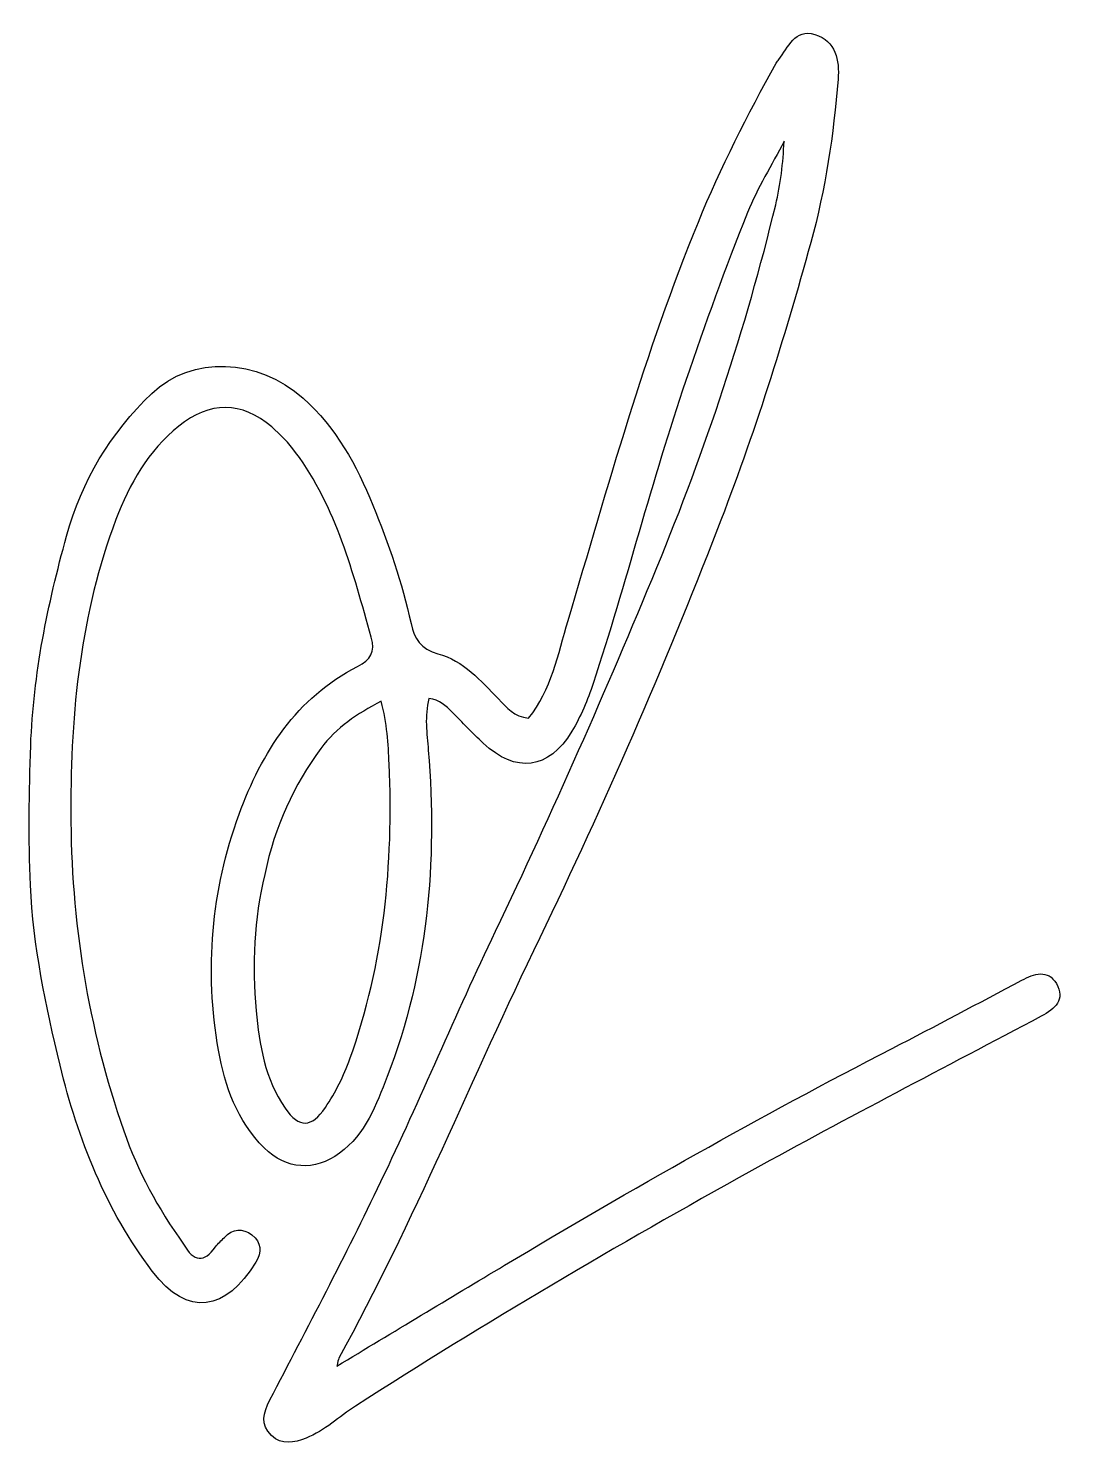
# Model space of a CAD drawing. Extents: x 155 to 392, y 114 to 437.
import ezdxf

# ---------------------------------------------------------------- set-up
doc = ezdxf.new("R2010")
doc.units = 0
doc.layers.get('0').update_dxf_attribs({"linetype": 'CONTINUOUS'})

msp = doc.modelspace()

# ---------------------------------------------------------------- linework, layer by layer
at = {"color": 7}
msp.add_lwpolyline([(209.388504, 244.173843)], close=True, dxfattribs=at)
for points in [[(326.650482, 430.095726), (328.853729, 432.826569), (330.286499, 437.203934), (334.895477, 435.819942)], [(334.895477, 435.819942), (339.750824, 434.361969), (340.5289, 429.813026), (340.186798, 425.596558)], [(326.075653, 429.27877), (326.235809, 429.568665), (326.441681, 429.836929), (326.650482, 430.095726)], [(308.320526, 393.015503), (313.440063, 405.487244), (319.55954, 417.483704), (326.075653, 429.27877)], [(340.186798, 425.596558), (339.166687, 413.022911), (337.327911, 400.534798), (333.971466, 388.354828)], [(327.891418, 411.435974), (325.07724, 406.025581), (321.81543, 400.796165), (319.539886, 395.168007)], [(325.969666, 396.973335), (327.090881, 401.623795), (327.631378, 406.414253), (327.891418, 411.435974)], [(298.845642, 314.182663), (309.937134, 341.113205), (319.142426, 368.656166), (325.969666, 396.973335)], [(319.539886, 395.168007), (314.436798, 382.54657), (309.862701, 369.729225), (305.455902, 356.825104)], [(278.602905, 302.091644), (287.730347, 332.657257), (296.180237, 363.440216), (308.320526, 393.015503)], [(333.971466, 388.354828), (327.881226, 366.254288), (321.018005, 344.414795), (312.705811, 323.011154)], [(183.648178, 353.923508), (192.666779, 362.581161), (207.858826, 362.010651), (218.153381, 352.826263)], [(305.455902, 356.825104), (297.662933, 334.005493), (291.881073, 310.60701), (284.321045, 287.742661)], [(164.178955, 321.350327), (167.658661, 333.992401), (174.16951, 344.824203), (183.648178, 353.923508)], [(218.153381, 352.826263), (225.711121, 346.083527), (230.342499, 337.519989), (234.061508, 328.421753)], [(210.988281, 346.260284), (204.118683, 352.152649), (196.832352, 352.143112), (189.777054, 346.441696)], [(189.777054, 346.441696), (182.81517, 340.815781), (178.519882, 333.224625), (175.461365, 325.146774)], [(216.44603, 340.452164), (214.864944, 342.570023), (212.995468, 344.538635), (210.988281, 346.260284)], [(233.689041, 298.311829), (229.515945, 313.016541), (225.816681, 327.900452), (216.44603, 340.452164)], [(234.061508, 328.421753), (237.644073, 319.657349), (240.771271, 310.693344), (242.767715, 301.396317)], [(175.461365, 325.146774), (167.350388, 303.724869), (165.130066, 281.391434), (165.151642, 258.55603)], [(156.014206, 273.557602), (156.586105, 289.945084), (159.870377, 305.696915), (164.178955, 321.350327)], [(312.705811, 323.011154), (300.416718, 291.36731), (286.900177, 260.253296), (272.119415, 229.729767)], [(262.027313, 231.20752), (275.096039, 258.520813), (287.317505, 286.19194), (298.845642, 314.182663)], [(242.767715, 301.396317), (243.517487, 297.904785), (245.007339, 295.590393), (248.915588, 294.529709)], [(269.608368, 279.840271), (274.735626, 286.262268), (276.300873, 294.382797), (278.602905, 302.091644)], [(230.591492, 291.64537), (233.520767, 293.158829), (234.655975, 294.904602), (233.689041, 298.311829)], [(248.915588, 294.529709), (254.719879, 292.954437), (258.670654, 288.387863), (262.751678, 284.208344)], [(203.532562, 257.890305), (208.764297, 272.158951), (216.597839, 284.415237), (230.591492, 291.64537)], [(284.321045, 287.742661), (283.075012, 283.974167), (281.505066, 280.214996), (279.462433, 276.826706)], [(235.956055, 283.686417), (230.48114, 280.753983), (225.716827, 277.7314), (222.200958, 272.923401)], [(237.782776, 269.380463), (237.58287, 273.999802), (237.317627, 278.576065), (235.956055, 283.686417)], [(246.845718, 284.289444), (245.80748, 280.291519), (246.402664, 276.288834), (246.710419, 272.506866)], [(252.144547, 281.210587), (250.743576, 282.622589), (249.35817, 284.048477), (246.845718, 284.289444)], [(262.751678, 284.208344), (264.584351, 282.331421), (266.205536, 280.071838), (269.608368, 279.840271)], [(259.21524, 274.146225), (256.781464, 276.418747), (254.491287, 278.845383), (252.144547, 281.210587)], [(279.462433, 276.826706), (274.164795, 268.039108), (266.710388, 267.147614), (259.21524, 274.146225)], [(155.947052, 241.755936), (155.470657, 252.296997), (155.64357, 262.937622), (156.014206, 273.557602)], [(222.200958, 272.923401), (216.031891, 264.487091), (211.722626, 255.236801), (209.388504, 244.173843)], [(246.710419, 272.506866), (248.785919, 247.001694), (246.641632, 222.048218), (237.327209, 198.052704)], [(228.839081, 202.123169), (236.638, 223.906891), (238.776093, 246.425674), (237.782776, 269.380463)], [(165.151642, 258.55603), (165.175323, 233.503052), (169.037979, 209.267365), (177.231735, 185.685577)], [(198.843765, 204.073669), (195.690445, 222.348938), (197.11441, 240.385925), (203.532562, 257.890305)], [(209.388504, 244.173843), (206.997223, 233.922455), (206.460312, 223.50177), (207.44223, 213.091675)], [(162.716919, 200.639679), (159.446823, 214.178101), (156.574142, 227.880066), (155.947052, 241.755936)], [(272.119415, 229.729767), (256.682068, 197.850281), (243.404678, 164.940704), (226.337097, 133.84436)], [(235.912369, 174.085083), (244.944687, 192.96933), (252.992325, 212.324615), (262.027313, 231.20752)], [(352.524017, 204.45993), (362.438232, 209.556854), (372.259918, 214.833832), (382.12207, 220.031982)], [(382.12207, 220.031982), (384.942017, 221.518311), (388.053528, 222.617279), (390.007355, 219.255371)], [(390.007355, 219.255371), (392.111938, 215.633972), (389.67392, 213.490936), (386.533722, 211.825623)], [(207.44223, 213.091675), (208.173965, 205.334076), (209.431198, 197.514404), (214.036667, 190.863983)], [(386.533722, 211.825623), (364.506836, 200.14444), (342.355072, 188.686554), (320.541168, 176.618744)], [(209.273697, 181.804047), (203.154831, 187.956207), (200.260727, 195.861572), (198.843765, 204.073669)], [(264.109436, 155.015594), (293.104492, 172.347961), (322.473633, 189.011047), (352.524017, 204.45993)], [(183.750778, 153.637665), (173.138412, 167.672211), (166.814072, 183.677155), (162.716919, 200.639679)], [(223.231735, 191.025238), (225.58345, 194.483154), (227.42688, 198.17868), (228.839081, 202.123169)], [(237.327209, 198.052704), (234.839539, 191.644043), (232.449905, 184.921722), (226.448532, 180.555328)], [(214.036667, 190.863983), (217.261337, 186.207458), (220.058136, 186.358856), (223.231735, 191.025238)], [(177.231735, 185.685577), (180.41246, 176.531342), (184.999542, 168.032227), (190.855881, 159.846313)], [(226.448532, 180.555328), (220.760513, 176.416962), (214.272156, 176.778381), (209.273697, 181.804047)], [(320.541168, 176.618744), (289.855255, 159.642822), (259.633331, 141.855255), (230.113358, 122.900085)], [(210.581833, 124.282623), (219.16478, 140.812225), (227.878174, 157.287598), (235.912369, 174.085083)], [(200.188095, 161.379669), (202.120377, 163.36615), (204.342407, 163.557251), (206.463425, 161.923706)], [(206.463425, 161.923706), (208.645081, 160.243439), (208.746109, 157.999329), (207.337387, 155.697113)], [(190.855881, 159.846313), (193.233826, 155.690735), (195.562225, 155.581421), (198.147186, 159.18811)], [(198.147186, 159.18811), (198.72403, 159.99295), (199.491547, 160.663605), (200.188095, 161.379669)], [(207.337387, 155.697113), (200.582657, 144.658081), (191.899597, 142.861176), (183.750778, 153.637665)], [(225.807785, 131.98407), (238.839127, 139.822784), (251.455154, 147.451202), (264.109436, 155.015594)], [(226.337097, 133.84436), (226.120377, 133.449493), (226.078125, 132.958923), (225.807785, 131.98407)], [(210.93782, 116.183289), (208.349869, 118.699097), (209.026703, 121.287628), (210.581833, 124.282623)], [(230.113358, 122.900085), (226.346207, 120.48114), (223.119202, 117.243408), (218.839447, 115.594879)], [(218.839447, 115.594879), (216.074142, 114.529694), (213.332047, 113.855743), (210.93782, 116.183289)]]:
    msp.add_open_spline(points, degree=3, dxfattribs=at)

doc.saveas('drawing.dxf')
